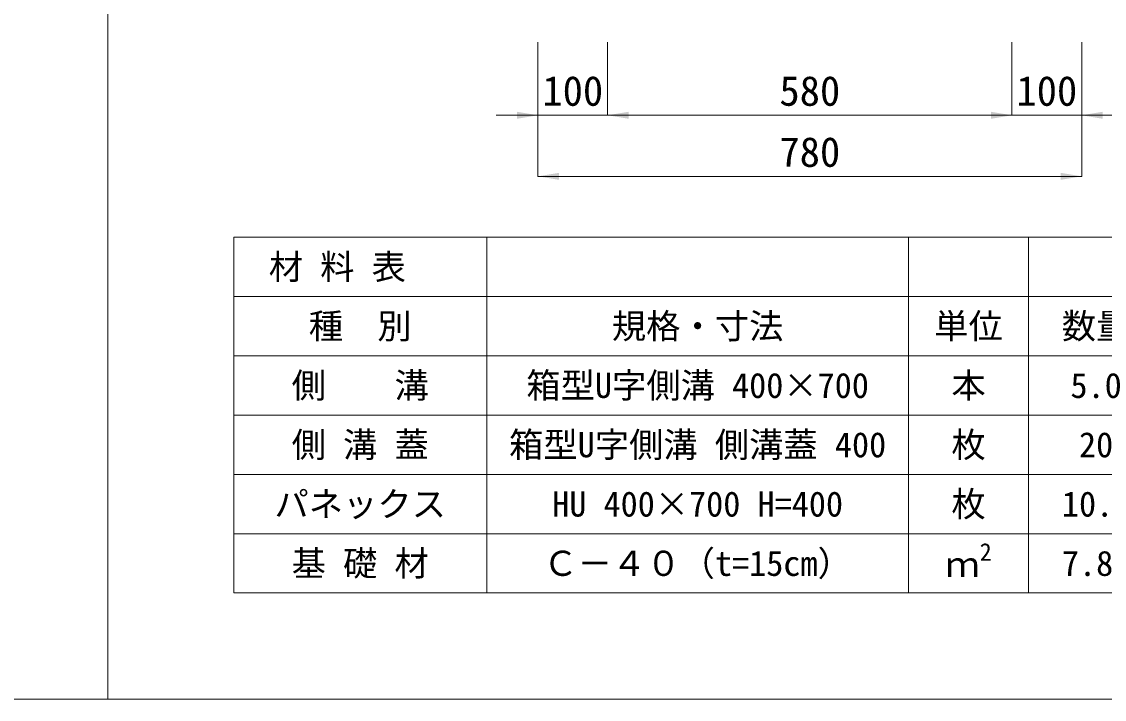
# Model space of a CAD drawing. Units: millimetres at full size. Extents: x 187207 to 255567, y 882048 to 905686.
# Drawn here: x 218808 to 220362, y 890648 to 891620 of the extents above; entities that cross this region are included whole.
import ezdxf
from ezdxf.enums import TextEntityAlignment as Align

# ---------------------------------------------------------------- set-up
doc = ezdxf.new("R2010")
doc.units = ezdxf.units.MM
doc.header["$LTSCALE"] = 20
for name, color, linetype, lineweight in [('Defpoints_3', 8, 'Continuous', 0), ('図枠', 5, 'Continuous', 13), ('寸法・材料表', 7, 'Continuous', 13), ('寸法線', 7, 'Continuous', 13)]:
    doc.layers.add(name, color=color, linetype=linetype, lineweight=lineweight)
doc.styles.add('ＭＳ ゴシック', font='')
doc.styles.get('ＭＳ ゴシック').set_extended_font_data('MS Gothic')

# ---------------------------------------------------------------- blocks, each defined once
blk = doc.blocks.new('filled_arrow')
at = {"color": 0, "linetype": 'Continuous', "lineweight": -2}
blk.add_solid([(7.5, 1.25), (0, 0), (7.5, -1.25)], dxfattribs=at)

msp = doc.modelspace()

# ---------------------------------------------------------------- linework, layer by layer
at = {"layer": 'Defpoints_3'}
for p, q in [((219112.63, 891310.77), (221051.53, 891310.77)), ((219112.63, 891310.77), (219112.63, 891225.77)), ((219475.63, 891310.77), (219475.63, 891225.77)), ((220080.63, 891310.77), (220080.63, 891225.77)), ((220252.93, 891310.77), (220252.93, 891225.77))]:
    msp.add_line(p, q, dxfattribs=at)
at = {"layer": '図枠'}
for p, q in [((218932.08, 904948.33), (218932.08, 890648.33)), ((215432.08, 890648.33), (235032.08, 890648.33))]:
    msp.add_line(p, q, dxfattribs=at)
at = {"layer": '寸法・材料表'}
for p, q in [((219112.63, 891225.77), (221051.53, 891225.77)), ((219112.63, 891225.77), (219112.63, 890800.77)), ((219475.63, 891225.77), (219475.63, 890800.77)), ((220080.63, 891225.77), (220080.63, 890800.77)), ((220252.93, 891225.77), (220252.93, 890800.77)), ((219112.63, 891140.77), (221051.53, 891140.77)), ((219112.63, 891055.77), (221051.53, 891055.77)), ((219112.63, 890970.77), (221051.53, 890970.77)), ((219112.63, 890885.77), (221051.53, 890885.77)), ((219112.63, 890800.77), (221051.53, 890800.77))]:
    msp.add_line(p, q, dxfattribs=at)
at = {"layer": '寸法線'}
for p, q in [((219549.08, 891590.37), (219549.08, 891485.43)), ((219549.08, 891590.37), (219549.08, 891397.93)), ((219649.08, 891590.37), (219649.08, 891485.43)), ((219649.08, 891590.37), (219649.08, 891485.43)), ((220229.08, 891590.37), (220229.08, 891485.43)), ((220229.08, 891590.37), (220229.08, 891485.43)), ((220329.08, 891590.37), (220329.08, 891485.43)), ((220329.08, 891590.37), (220329.08, 891397.93)), ((219489.08, 891485.43), (219709.08, 891485.43)), ((219649.08, 891485.43), (220229.08, 891485.43)), ((220169.08, 891485.43), (220389.08, 891485.43)), ((220329.08, 891397.93), (219549.08, 891397.93))]:
    msp.add_line(p, q, dxfattribs=at)

# ---------------------------------------------------------------- block references
at = {"layer": '寸法線', "xscale": 4, "yscale": 4, "rotation": 180}
for p in [(219549.08, 891485.43), (220229.08, 891485.43), (220229.08, 891485.43), (220329.08, 891397.93)]:
    msp.add_blockref('filled_arrow', p, dxfattribs=at)
at = {"layer": '寸法線', "xscale": 4, "yscale": 4}
for p in [(219649.08, 891485.43), (219649.08, 891485.43), (220329.08, 891485.43), (219549.08, 891397.93)]:
    msp.add_blockref('filled_arrow', p, dxfattribs=at)

# ---------------------------------------------------------------- texts
at = {"layer": '寸法・材料表', "style": 'ＭＳ ゴシック'}
msp.add_text('\u3000材 料 表', height=36.08, dxfattribs=at).set_placement((219113.79, 891268.27), align=Align.MIDDLE_LEFT)
for s, p in [('種\u3000別', (219294.13, 891183.27)), ('規格・寸法', (219778.13, 891183.27)), ('単位', (220166.78, 891183.27)), ('数量', (220349.73, 891183.27)), ('側\u3000\u3000溝', (219294.13, 891098.27)), ('箱型U字側溝 400×700', (219778.13, 891098.27)), ('本', (220166.78, 891098.27)), ('5.0', (220349.73, 891098.27)), ('側 溝 蓋', (219294.13, 891013.27)), ('箱型U字側溝 側溝蓋 400', (219778.13, 891013.27)), ('枚', (220166.78, 891013.27)), ('20', (220349.73, 891013.27)), ('パネックス', (219294.13, 890928.27)), ('HU 400×700 H=400', (219778.13, 890928.27)), ('枚', (220166.78, 890928.27)), ('10.0', (220349.73, 890928.27)), ('Ｃ－４０（t=15cm）', (219778.13, 890843.27)), ('基 礎 材', (219294.13, 890843.27)), ('7.80', (220349.73, 890843.27))]:
    msp.add_text(s, height=36.08, dxfattribs=at).set_placement(p, align=Align.MIDDLE_CENTER)
for s, height, p in [('2', 25.25, (220182.78, 890839.35)), ('ｍ', 36.08, (220133.57, 890812.75))]:
    msp.add_text(s, height=height, dxfattribs=at).set_placement(p, align=Align.BOTTOM_LEFT)
at = {"layer": '寸法線', "style": 'ＭＳ ゴシック'}
for s, p in [('100', (219599.08, 891520.43)), ('580', (219939.08, 891520.43)), ('100', (220279.08, 891520.43)), ('780', (219939.08, 891432.93))]:
    msp.add_text(s, height=42.72, dxfattribs=at).set_placement(p, align=Align.MIDDLE_CENTER)

doc.saveas('drawing.dxf')
